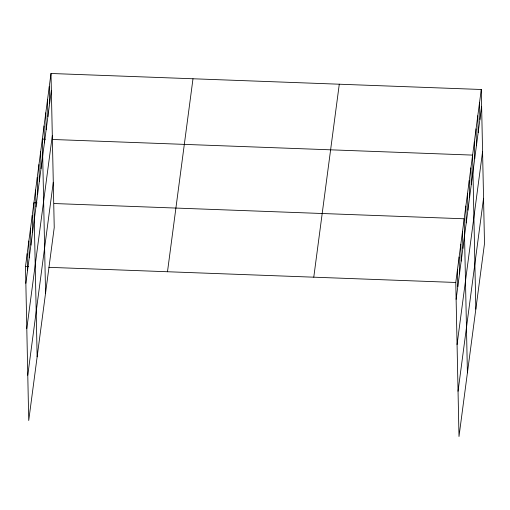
<?xml version="1.0" encoding="UTF-8"?>
<svg xmlns="http://www.w3.org/2000/svg" width="510" height="510" viewBox="0 0 510 510"><rect width="100%" height="100%" fill="white"/><g stroke="black" fill="none" stroke-linecap="round" stroke-linejoin="round"><path stroke-width="0.76" d="M51.006 73.485L54.232 227.53L28.726 420.508L25.5 266.462L51.006 73.485L481.274 89.492L484.5 243.538L458.994 436.515L455.768 282.47L481.274 89.492M25.851 283.324L51.357 90.346M26.8 328.593L52.307 135.615M27.776 375.239L53.282 182.261M167.49 271.741L192.99 78.769M313.777 277.185L339.284 84.207M456.118 299.332L481.625 106.354M457.068 344.601L482.575 151.623M458.044 391.246L483.55 198.269M45.454 139.211L42.336 139.096L45.562 293.142M52.473 139.472L472.604 155.104L475.83 309.149M37.039 202.897L33.915 202.776L37.141 356.828M54.2 203.535L464.183 218.79L467.409 372.835M25.5 266.462L28.624 266.577M48.903 267.329L455.768 282.47M479.54 102.612L479.891 119.474M477.806 115.738L478.157 132.6M476.072 128.858L476.423 145.72M474.338 141.984L474.689 158.839M470.921 167.841L471.272 184.703M469.232 180.578L469.589 197.44M467.549 193.315L467.906 210.171M465.866 206.053L466.223 222.908M462.5 231.521L462.857 248.383M460.817 244.258L461.174 261.12M459.134 256.995L459.491 273.857M457.451 269.733L457.801 286.594M49.272 86.604L49.623 103.466M47.538 99.73L47.889 116.592M45.804 112.85L46.155 129.712M44.07 125.976L44.421 142.832M40.647 151.833L41.004 168.695M38.964 164.571L39.321 181.433M37.281 177.308L37.638 194.163M35.598 190.045L35.955 206.901M32.232 215.513L32.589 232.375M30.549 228.25L30.906 245.112M28.866 240.988L29.223 257.85M27.183 253.725L27.534 270.587"/></g></svg>
